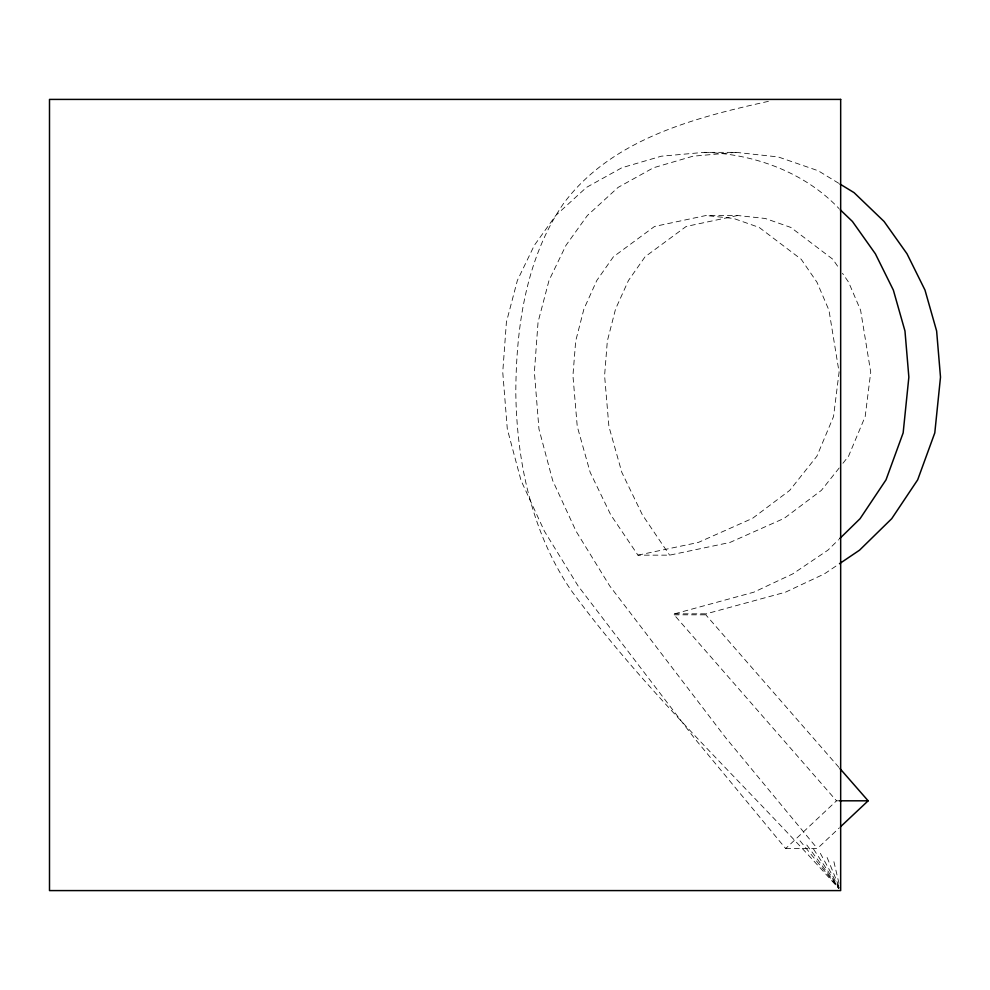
<?xml version="1.0" encoding="UTF-8"?>
<svg xmlns="http://www.w3.org/2000/svg" width="990" height="990" viewBox="0 0 990 990"><rect width="100%" height="100%" fill="white"/><g stroke="black" fill="none" stroke-linecap="round" stroke-linejoin="round"><path stroke-width="0.74" stroke-dasharray="4.95 3.71" d="M839.52 800.811L836.501 800.811L674.14 614.827L674.574 613.825L753.811 592.193L792.792 573.866L827.888 550.18L838.617 539.674M838.938 767.411L705.796 614.827L706.216 613.825L785.466 592.193L824.435 573.866L838.221 564.56M839.186 467.985L821.366 490.384L784.167 518.352L729.915 542.471L669.611 555.155L637.968 555.155L610.731 514.812L590.164 472.354L577.244 426.418L572.938 375.631L575.685 341.067L583.927 308.991L596.784 280.529L613.416 256.781L654.551 226.45L706.019 215.511L737.661 215.511L765.381 218.493L790.849 227.44L832.837 259.269L838.976 268.191M842.936 463.271L848.554 456.192L865.186 416.53L870.73 372.153L860.607 310.241L848.603 282.212L842.478 273.29M838.679 183.261L818.198 170.75L778.251 156.952L735.941 152.349L704.286 152.349L661.283 156.21L621.819 167.768L586.451 187.407L555.712 215.511L534.291 245.409L517.386 280.405L506.41 322.109L502.747 372.153L507.313 429.091L521.049 480.558L544.463 531.284L578.111 585.981L694.176 737.896L785.689 848.541L836.501 800.811M785.689 848.541L817.332 848.541L839.421 827.788M768.389 101.351C693.903 117.81 610.892 139.367 563.211 204.002C525.702 258.848 516.087 327.579 515.802 392.646C516.743 461.835 531.754 532.942 571.428 590.745C650.319 698.507 750.173 788.758 838.617 888.389M737.661 215.511L686.194 226.45L645.072 256.781L628.44 280.529L615.57 308.991L607.328 341.067L604.593 375.631L608.9 426.418L621.819 472.354L642.374 514.812L669.611 555.155M637.968 555.155L698.259 542.471L752.524 518.352L789.723 490.384L816.911 456.192L833.543 416.53L839.087 372.153L828.964 310.241L816.96 282.212L801.195 259.269L759.194 227.44L733.738 218.493L706.019 215.511M735.941 152.349L692.926 156.21L653.462 167.768L618.094 187.407L587.367 215.511L565.933 245.409L549.029 280.405L538.053 322.109L534.39 372.153L538.968 429.091L552.692 480.558L576.106 531.284L609.753 585.981L725.818 737.896L817.332 848.541M674.574 613.825L706.216 613.825M674.14 614.827L705.796 614.827M704.286 152.349C754.009 153.809 804.486 172.087 839.087 208.655M800.031 840.844L838.74 888.216M806.801 845.015L838.839 888.129M813.582 849.185L838.976 887.993M820.351 853.355L839.223 887.931M827.12 857.526L838.976 886.458M833.902 861.696L838.976 883.365"/><path stroke-width="1.49" d="M839.693 538.622L860.087 518.661L886.025 479.816L903.152 432.878L908.857 377.128L904.971 331.007L893.351 290.095L875.37 253.799L852.44 221.475L840.201 209.731M840.535 826.749L868.143 800.811L839.941 768.562M839.483 563.706L859.53 550.18L891.73 518.661L917.68 479.816L934.795 432.878L940.5 377.128L936.627 331.007L924.994 290.095L907.013 253.799L884.082 221.475L854.048 192.629L839.966 184.041M839.52 800.811L868.143 800.811M840.671 99.408L49.5 99.408L49.5 890.592L840.671 890.592L840.671 99.408"/></g></svg>
